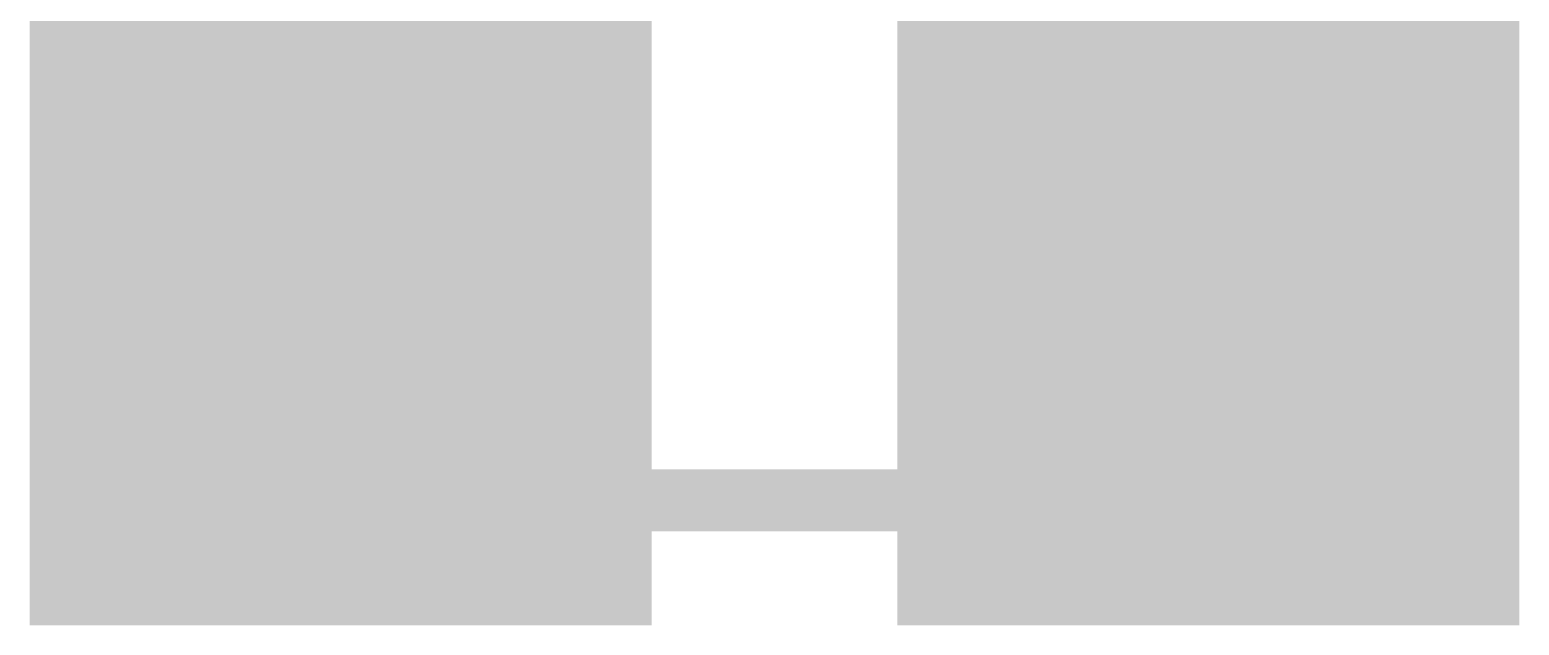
# Model space of a CAD drawing. Header units: millimetres. Extents: x 19.13 to 23.12, y 5.07 to 8.34.
# Drawn here: x 19.45189 to 19.49919, y 6.1841 to 6.20301 of the extents above; entities that cross this region are included whole.
import ezdxf

# ---------------------------------------------------------------- set-up
doc = ezdxf.new("R2010")
doc.units = ezdxf.units.MM
doc.header["$MEASUREMENT"] = 0
for name, color, linetype in [('Mechanical13', 56, 'Continuous'), ('TopLayer', 1, 'Continuous'), ('TopPaste', 8, 'Continuous'), ('TopSolder', 216, 'Continuous')]:
    doc.layers.add(name, color=color, linetype=linetype)

# ---------------------------------------------------------------- blocks, each defined once
blk = doc.blocks.new('SOD_882_242')
at = {"layer": 'Mechanical13', "const_width": 0.001969}
for points in [[(-0.019685, -0.011811), (-0.019685, 0.011811)], [(0.019685, -0.011811), (0.019685, 0.011811)], [(-0.019685, -0.011811), (0.019685, -0.011811)]]:
    blk.add_lwpolyline(points, dxfattribs=at)
at = {"layer": 'Mechanical13', "const_width": 0.000984}
for points in [[(-0.020177, -0.011811, 1), (-0.019193, -0.011811, 1)], [(-0.020177, -0.011811, 1), (-0.019193, -0.011811, 1)], [(0.019193, -0.011811, 1), (0.020177, -0.011811, 1)], [(0.019193, -0.011811, 1), (0.020177, -0.011811, 1)]]:
    blk.add_lwpolyline(points, format="xyb", close=True, dxfattribs=at)
at = {"layer": 'TopLayer'}
for points in [[(-0.021653, -0.01378), (-0.005905, -0.01378), (-0.021653, 0.01378), (-0.005905, 0.01378)], [(0.005906, -0.01378), (0.021654, -0.01378), (0.005906, 0.01378), (0.021654, 0.01378)]]:
    blk.add_solid(points, dxfattribs=at)
at = {"layer": 'TopPaste'}
for points in [[(-0.021653, -0.01378), (-0.005905, -0.01378), (-0.021653, 0.01378), (-0.005905, 0.01378)], [(0.005906, -0.01378), (0.021654, -0.01378), (0.005906, 0.01378), (0.021654, 0.01378)]]:
    blk.add_solid(points, dxfattribs=at)
at = {"layer": 'TopSolder'}
for points in [[(-0.023653, -0.015779), (-0.003905, -0.015779), (-0.023653, 0.015779), (-0.003905, 0.015779)], [(0.003906, -0.015779), (0.023654, -0.015779), (0.003906, 0.015779), (0.023654, 0.015779)]]:
    blk.add_solid(points, dxfattribs=at)

msp = doc.modelspace()

# ---------------------------------------------------------------- block references
at = {"rotation": 360}
msp.add_blockref('SOD_882_242', (19.475539, 6.199882), dxfattribs=at)

doc.saveas('drawing.dxf')
